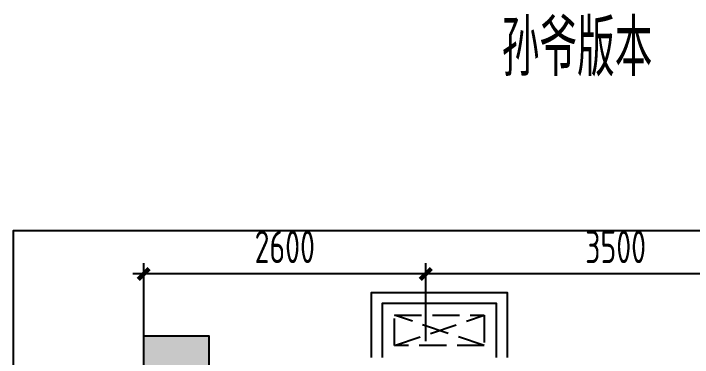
# Model space of a CAD drawing. Header units: millimetres. Extents: x -114775 to 99427, y -123028 to 12078.
# Drawn here: x 20574 to 26832, y 8904 to 12078 of the extents above; entities that cross this region are included whole.
import ezdxf

# ---------------------------------------------------------------- set-up
doc = ezdxf.new("R2010")
doc.units = ezdxf.units.MM
doc.header["$LTSCALE"] = 1000
doc.linetypes.add('DASH', pattern=[0.35, 0.25, -0.1])
doc.layers.get('0').update_dxf_attribs({"linetype": 'CONTINUOUS'})
doc.layers.get('Defpoints').update_dxf_attribs({"color": 6, "linetype": 'CONTINUOUS'})
doc.layers.add('A-area', color=23, linetype='CONTINUOUS', plot=False)
for name, color, linetype in [('A-空调室外机', 5, 'DASH'), ('DIM', 3, 'CONTINUOUS'), ('PUB_HATCH', 8, 'CONTINUOUS'), ('PUB_TEXT', 7, 'CONTINUOUS'), ('剪力墙', 6, 'CONTINUOUS'), ('栏杆', 142, 'CONTINUOUS')]:
    doc.layers.add(name, color=color, linetype=linetype)
doc.styles.add('ZZ', font='tssdeng.shx', dxfattribs={"width": 0.7, "bigfont": 'tssdchn.shx'})
doc.dimstyles.new('TSSD_100_100', dxfattribs={"dimtxt": 300, "dimasz": 100, "dimexe": 100, "dimexo": 250, "dimgap": 100, "dimtad": 1, "dimdec": 0, "dimzin": 0, "dimdsep": 46, "dimtxsty": 'ZZ', "dimblk": 'ARCHTICK', "dimcen": 0, "dimdle": 100, "dimclrd": 256, "dimclrt": 7, "dimadec": 0, "dimazin": 0, "dimtfac": 1, "dimtdec": 0, "dimtix": 1, "dimtmove": 2, "dimatfit": 3, "dimfxl": 0, "dimtolj": 1, "dimtzin": 0, "dimarcsym": 0})

# ---------------------------------------------------------------- blocks, each defined once
blk = doc.blocks.new('ktswaj')
at = {"linetype": 'DASH'}
blk.add_lwpolyline([(15990.1, 179082.6), (15990.1, 178253.3), (16268.4, 178253.3), (16268.4, 179082.6)], close=True, dxfattribs=at)
for points in [[(15990.1, 179082.6), (16268.4, 178253.3)], [(15990.1, 178253.3), (16268.4, 179082.6)]]:
    blk.add_lwpolyline(points, dxfattribs=at)
blk = doc.blocks.new('A3ktsjw')
at = {"layer": '栏杆'}
for points in [[(-26114.3, 169534.8), (-26114.3, 170134.8), (-24864.3, 170134.8), (-24864.3, 169534.8)], [(-26014.3, 169534.8), (-26014.3, 170034.8), (-24964.3, 170034.8), (-24964.3, 169534.8)]]:
    blk.add_lwpolyline(points, dxfattribs=at)
at = {"layer": 'A-空调室外机', "extrusion": (0, 0, -1), "zscale": -1, "rotation": 90}
blk.add_blockref('ktswaj', (204157.2, 153655.5), dxfattribs=at)
blk = doc.blocks.new('_ArchTick')
at = {"color": 0, "linetype": 'ByBlock', "const_width": 0.4}
blk.add_lwpolyline([(-0.5, -0.5), (0.5, 0.5)], dxfattribs=at)
blk = doc.blocks.new('*D54')
at = {"layer": 'Defpoints', "color": 0}
for p in [(24373.9, 9674.8), (24373.9, 8804.2), (27873.9, 8804.2)]:
    blk.add_point(p, dxfattribs=at)
at = {"layer": 'DIM', "color": 0, "lineweight": -2}
for p, q in [((24373.9, 9054.2), (24373.9, 9774.8)), ((27873.9, 9054.2), (27873.9, 9774.8))]:
    blk.add_line(p, q, dxfattribs=at)
at = {"layer": 'DIM', "lineweight": -2}
blk.add_line((27973.9, 9674.8), (24273.9, 9674.8), dxfattribs=at)
at = {"layer": 'DIM', "lineweight": -2, "xscale": 100, "yscale": 100, "zscale": 100, "rotation": 180}
blk.add_blockref('_ArchTick', (24373.9, 9674.8), dxfattribs=at)
at = {"layer": 'DIM', "lineweight": -2, "xscale": 100, "yscale": 100, "zscale": 100}
blk.add_blockref('_ArchTick', (27873.9, 9674.8), dxfattribs=at)
at = {"layer": 'DIM', "color": 7, "insert": (26123.9, 9924.8), "char_height": 300, "attachment_point": 5, "style": 'ZZ'}
blk.add_mtext('\\A1;3500', dxfattribs=at)
blk = doc.blocks.new('*D55')
at = {"layer": 'Defpoints', "color": 0}
for p in [(21773.9, 9674.8), (21773.9, 8804.2), (24373.9, 8804.2)]:
    blk.add_point(p, dxfattribs=at)
at = {"layer": 'DIM', "color": 0, "lineweight": -2}
for p, q in [((21773.9, 9054.2), (21773.9, 9774.8)), ((24373.9, 9054.2), (24373.9, 9774.8))]:
    blk.add_line(p, q, dxfattribs=at)
at = {"layer": 'DIM', "lineweight": -2}
blk.add_line((24473.9, 9674.8), (21673.9, 9674.8), dxfattribs=at)
at = {"layer": 'DIM', "lineweight": -2, "xscale": 100, "yscale": 100, "zscale": 100, "rotation": 180}
blk.add_blockref('_ArchTick', (21773.9, 9674.8), dxfattribs=at)
at = {"layer": 'DIM', "lineweight": -2, "xscale": 100, "yscale": 100, "zscale": 100}
blk.add_blockref('_ArchTick', (24373.9, 9674.8), dxfattribs=at)
at = {"layer": 'DIM', "color": 7, "insert": (23073.9, 9924.8), "char_height": 300, "attachment_point": 5, "style": 'ZZ'}
blk.add_mtext('\\A1;2600', dxfattribs=at)

msp = doc.modelspace()

# ---------------------------------------------------------------- hatches: boundary and pattern name
at = {"layer": 'PUB_HATCH'}
msp.add_hatch(color=256, dxfattribs=at).paths.add_polyline_path([(21773.9, 9104.2), (22373.9, 9104.2), (22373.9, 8704.2), (21773.9, 8704.2)])

# ---------------------------------------------------------------- linework, layer by layer
at = {"layer": 'Defpoints'}
msp.add_lwpolyline([(20573.9, -2781.5), (20573.9, 10074.8), (40263.7, 10074.8), (40263.7, -2781.5)], close=True, dxfattribs=at)
at = {"layer": '剪力墙', "elevation": 0}
msp.add_lwpolyline([(21773.9, 9104.2), (22373.9, 9104.2), (22373.9, 8704.2), (21773.9, 8704.2)], close=True, dxfattribs=at)

# ---------------------------------------------------------------- block references
at = {"layer": 'A-area'}
msp.add_blockref('A3ktsjw', (49988.2, -160630.6), dxfattribs=at)

# ---------------------------------------------------------------- texts
at = {"layer": 'PUB_TEXT', "style": 'ZZ', "width": 0.7}
msp.add_text('孙爷版本', height=521.96, dxfattribs=at).set_placement((25074.6, 11500.8))

# ---------------------------------------------------------------- dimensions: what is measured, and where the dimension line sits
at = {"layer": 'DIM'}
for base, p1, p2, picture, middle in [((21773.9, 9674.8), (24373.9, 8804.2), (21773.9, 8804.2), '*D55', (23073.9, 9924.8)), ((24373.9, 9674.8), (27873.9, 8804.2), (24373.9, 8804.2), '*D54', (26123.9, 9924.8))]:
    dim = msp.add_linear_dim(base=base, p1=p1, p2=p2, dimstyle='TSSD_100_100', dxfattribs=at)
    dim.commit()
    dim.dimension.update_dxf_attribs({"geometry": picture, "text_midpoint": middle})

doc.saveas('drawing.dxf')
